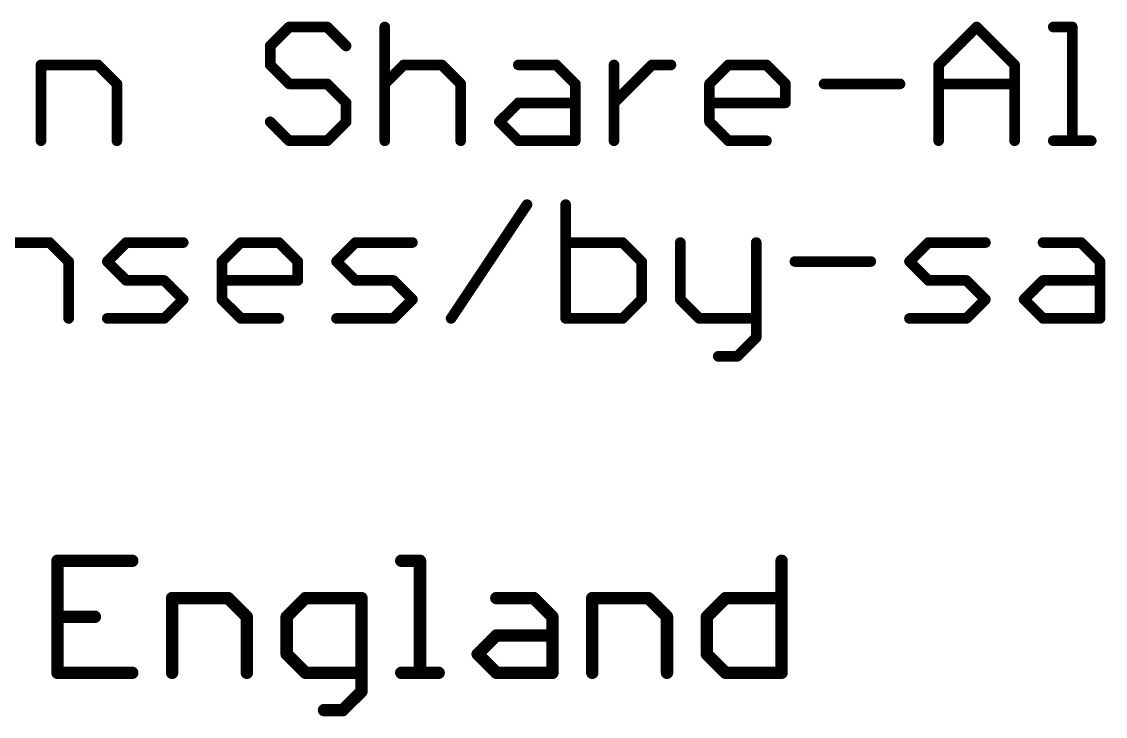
# Model space of a CAD drawing. Extents: x -42 to 65, y -11 to 21.
# Drawn here: x 27.47 to 42.95, y -10.69 to -0.76 of the extents above; entities that cross this region are included whole.
import ezdxf

# ---------------------------------------------------------------- set-up
doc = ezdxf.new("R2010")
doc.units = 0
doc.layers.add('51', color=53, linetype='CONTINUOUS')

msp = doc.modelspace()

# ---------------------------------------------------------------- linework, layer by layer
at = {"layer": '51'}
for points, const_width in [([(31.2908, -0.8368), (31.0197, -1.108)], 0.1524), ([(31.8331, -0.8368), (31.2908, -0.8368)], 0.1524), ([(32.1043, -1.108), (31.8331, -0.8368)], 0.1524), ([(32.6568, -0.8368), (32.6568, -2.4638)], 0.1524), ([(40.5697, -1.3791), (41.1121, -0.8368)], 0.1524), ([(41.1121, -0.8368), (41.6544, -1.3791)], 0.1524), ([(42.2069, -0.8368), (42.4781, -0.8368)], 0.1524), ([(42.4781, -0.8368), (42.4781, -2.4638)], 0.1524), ([(31.0197, -1.108), (31.0197, -1.3791)], 0.1524), ([(27.7453, -2.4638), (27.7453, -1.3791)], 0.1524), ([(27.7453, -1.3791), (28.5588, -1.3791)], 0.1524), ([(28.5588, -1.3791), (28.83, -1.6503)], 0.1524), ([(31.0197, -1.3791), (31.2908, -1.6503)], 0.1524), ([(32.6568, -1.6503), (32.928, -1.3791)], 0.1524), ([(32.928, -1.3791), (33.4703, -1.3791)], 0.1524), ([(33.4703, -1.3791), (33.7415, -1.6503)], 0.1524), ([(34.5651, -1.3791), (35.1075, -1.3791)], 0.1524), ([(35.1075, -1.3791), (35.3786, -1.6503)], 0.1524), ([(35.9311, -2.4638), (35.9311, -1.3791)], 0.1524), ([(35.9311, -1.9215), (36.4734, -1.3791)], 0.1524), ([(36.4734, -1.3791), (36.7446, -1.3791)], 0.1524), ([(37.2954, -1.6503), (37.5666, -1.3791)], 0.1524), ([(37.5666, -1.3791), (38.1089, -1.3791)], 0.1524), ([(38.1089, -1.3791), (38.3801, -1.6503)], 0.1524), ([(40.5697, -2.4638), (40.5697, -1.3791)], 0.1524), ([(41.6544, -1.3791), (41.6544, -2.4638)], 0.1524), ([(28.83, -1.6503), (28.83, -2.4638)], 0.1524), ([(31.2908, -1.6503), (31.8331, -1.6503)], 0.1524), ([(31.8331, -1.6503), (32.1043, -1.9215)], 0.1524), ([(33.7415, -1.6503), (33.7415, -2.4638)], 0.1524), ([(35.3786, -1.6503), (35.3786, -2.4638)], 0.1524), ([(37.2954, -2.1926), (37.2954, -1.6503)], 0.1524), ([(38.3801, -1.6503), (38.3801, -1.9215)], 0.1524), ([(38.9326, -1.6503), (40.0172, -1.6503)], 0.1524), ([(40.5697, -1.6503), (41.6544, -1.6503)], 0.1524), ([(32.1043, -1.9215), (32.1043, -2.1926)], 0.1524), ([(34.294, -2.1926), (34.5651, -1.9215)], 0.1524), ([(34.5651, -1.9215), (35.3786, -1.9215)], 0.1524), ([(38.3801, -1.9215), (37.2954, -1.9215)], 0.1524), ([(31.2908, -2.4638), (31.0197, -2.1926)], 0.1524), ([(32.1043, -2.1926), (31.8331, -2.4638)], 0.1524), ([(34.5651, -2.4638), (34.294, -2.1926)], 0.1524), ([(37.5666, -2.4638), (37.2954, -2.1926)], 0.1524), ([(31.8331, -2.4638), (31.2908, -2.4638)], 0.1524), ([(35.3786, -2.4638), (34.5651, -2.4638)], 0.1524), ([(38.1089, -2.4638), (37.5666, -2.4638)], 0.1524), ([(42.2069, -2.4638), (42.7492, -2.4638)], 0.1524), ([(33.6038, -5.0038), (34.6885, -3.3768)], 0.1524), ([(35.241, -3.3768), (35.241, -5.0038)], 0.1524), ([(27.0552, -3.9191), (27.8687, -3.9191)], 0.1524), ([(27.8687, -3.9191), (28.1398, -4.1903)], 0.1524), ([(28.6923, -4.1903), (28.9635, -3.9191)], 0.1524), ([(28.9635, -3.9191), (29.777, -3.9191)], 0.1524), ([(30.3295, -4.1903), (30.6006, -3.9191)], 0.1524), ([(30.6006, -3.9191), (31.143, -3.9191)], 0.1524), ([(31.143, -3.9191), (31.4141, -4.1903)], 0.1524), ([(31.9666, -4.1903), (32.2378, -3.9191)], 0.1524), ([(32.2378, -3.9191), (33.0513, -3.9191)], 0.1524), ([(36.0544, -3.9191), (35.241, -3.9191)], 0.1524), ([(36.3256, -4.1903), (36.0544, -3.9191)], 0.1524), ([(36.8781, -3.9191), (36.8781, -4.7326)], 0.1524), ([(37.9628, -3.9191), (37.9628, -5.275)], 0.1524), ([(40.1524, -4.1903), (40.4236, -3.9191)], 0.1524), ([(40.4236, -3.9191), (41.2371, -3.9191)], 0.1524), ([(42.0607, -3.9191), (42.6031, -3.9191)], 0.1524), ([(42.6031, -3.9191), (42.8742, -4.1903)], 0.1524), ([(28.1398, -4.1903), (28.1398, -5.0038)], 0.1524), ([(28.9635, -4.4615), (28.6923, -4.1903)], 0.1524), ([(30.3295, -4.7326), (30.3295, -4.1903)], 0.1524), ([(31.4141, -4.1903), (31.4141, -4.4615)], 0.1524), ([(32.2378, -4.4615), (31.9666, -4.1903)], 0.1524), ([(36.3256, -4.7326), (36.3256, -4.1903)], 0.1524), ([(38.5153, -4.1903), (39.5999, -4.1903)], 0.1524), ([(40.4236, -4.4615), (40.1524, -4.1903)], 0.1524), ([(42.8742, -4.1903), (42.8742, -5.0038)], 0.1524), ([(29.5058, -4.4615), (28.9635, -4.4615)], 0.1524), ([(29.777, -4.7326), (29.5058, -4.4615)], 0.1524), ([(31.4141, -4.4615), (30.3295, -4.4615)], 0.1524), ([(32.7801, -4.4615), (32.2378, -4.4615)], 0.1524), ([(33.0513, -4.7326), (32.7801, -4.4615)], 0.1524), ([(40.9659, -4.4615), (40.4236, -4.4615)], 0.1524), ([(41.2371, -4.7326), (40.9659, -4.4615)], 0.1524), ([(41.7896, -4.7326), (42.0607, -4.4615)], 0.1524), ([(42.0607, -4.4615), (42.8742, -4.4615)], 0.1524), ([(29.5058, -5.0038), (29.777, -4.7326)], 0.1524), ([(30.6006, -5.0038), (30.3295, -4.7326)], 0.1524), ([(32.7801, -5.0038), (33.0513, -4.7326)], 0.1524), ([(36.0544, -5.0038), (36.3256, -4.7326)], 0.1524), ([(36.8781, -4.7326), (37.1493, -5.0038)], 0.1524), ([(40.9659, -5.0038), (41.2371, -4.7326)], 0.1524), ([(42.0607, -5.0038), (41.7896, -4.7326)], 0.1524), ([(28.6923, -5.0038), (29.5058, -5.0038)], 0.1524), ([(31.143, -5.0038), (30.6006, -5.0038)], 0.1524), ([(31.9666, -5.0038), (32.7801, -5.0038)], 0.1524), ([(35.241, -5.0038), (36.0544, -5.0038)], 0.1524), ([(37.1493, -5.0038), (37.9628, -5.0038)], 0.1524), ([(40.1524, -5.0038), (40.9659, -5.0038)], 0.1524), ([(42.8742, -5.0038), (42.0607, -5.0038)], 0.1524), ([(37.9628, -5.275), (37.6916, -5.5461)], 0.1524), ([(37.6916, -5.5461), (37.4204, -5.5461)], 0.1524), ([(29.0485, -8.4695), (27.9807, -8.4695)], 0.1778), ([(27.9807, -8.4695), (27.9807, -10.0711)], 0.1778), ([(32.8922, -8.4695), (33.1591, -8.4695)], 0.1778), ([(33.1591, -8.4695), (33.1591, -10.0711)], 0.1778), ([(38.3257, -8.4695), (38.3257, -10.0711)], 0.1778), ([(29.6179, -10.0711), (29.6179, -9.0034)], 0.1778), ([(29.6179, -9.0034), (30.4187, -9.0034)], 0.1778), ([(30.4187, -9.0034), (30.6856, -9.2703)], 0.1778), ([(31.522, -9.0034), (31.2551, -9.2703)], 0.1778), ([(32.3228, -9.0034), (31.522, -9.0034)], 0.1778), ([(32.3228, -10.338), (32.3228, -9.0034)], 0.1778), ([(34.2506, -9.0034), (34.7844, -9.0034)], 0.1778), ([(34.7844, -9.0034), (35.0514, -9.2703)], 0.1778), ([(35.6208, -10.0711), (35.6208, -9.0034)], 0.1778), ([(35.6208, -9.0034), (36.4216, -9.0034)], 0.1778), ([(36.4216, -9.0034), (36.6885, -9.2703)], 0.1778), ([(37.258, -9.2703), (37.5249, -9.0034)], 0.1778), ([(37.5249, -9.0034), (38.3257, -9.0034)], 0.1778), ([(27.9807, -9.2703), (28.5146, -9.2703)], 0.1778), ([(30.6856, -9.2703), (30.6856, -10.0711)], 0.1778), ([(31.2551, -9.2703), (31.2551, -9.8042)], 0.1778), ([(35.0514, -9.2703), (35.0514, -10.0711)], 0.1778), ([(36.6885, -9.2703), (36.6885, -10.0711)], 0.1778), ([(37.258, -9.8042), (37.258, -9.2703)], 0.1778), ([(33.9837, -9.8042), (34.2506, -9.5372)], 0.1778), ([(34.2506, -9.5372), (35.0514, -9.5372)], 0.1778), ([(31.2551, -9.8042), (31.522, -10.0711)], 0.1778), ([(34.2506, -10.0711), (33.9837, -9.8042)], 0.1778), ([(37.5249, -10.0711), (37.258, -9.8042)], 0.1778), ([(27.9807, -10.0711), (29.0485, -10.0711)], 0.1778), ([(31.522, -10.0711), (32.3228, -10.0711)], 0.1778), ([(32.8922, -10.0711), (33.4261, -10.0711)], 0.1778), ([(35.0514, -10.0711), (34.2506, -10.0711)], 0.1778), ([(38.3257, -10.0711), (37.5249, -10.0711)], 0.1778), ([(32.0558, -10.605), (32.3228, -10.338)], 0.1778), ([(31.7889, -10.605), (32.0558, -10.605)], 0.1778)]:
    msp.add_lwpolyline(points, dxfattribs=dict(at, const_width=const_width))
for points, const_width in [([(31.2908, -0.7987, 1), (31.2908, -0.8749)], 0.0762), ([(31.3178, -0.8638, 1), (31.2639, -0.8099)], 0.0762), ([(31.8601, -0.8099, 1), (31.8062, -0.8638)], 0.0762), ([(31.8331, -0.8749, 1), (31.8331, -0.7987)], 0.0762), ([(32.6949, -0.8368, 1), (32.6187, -0.8368)], 0.0762), ([(41.139, -0.8099, 1), (41.0851, -0.8638)], 0.0762), ([(41.139, -0.8638, 1), (41.0851, -0.8099)], 0.0762), ([(42.2069, -0.7987, 1), (42.2069, -0.8749)], 0.0762), ([(42.5162, -0.8368, 1), (42.44, -0.8368)], 0.0762), ([(42.4781, -0.8749, 1), (42.4781, -0.7987)], 0.0762), ([(30.9927, -1.081, 1), (31.0466, -1.1349)], 0.0762), ([(31.0578, -1.108, 1), (30.9816, -1.108)], 0.0762), ([(32.0774, -1.1349, 1), (32.1313, -1.081)], 0.0762), ([(27.7834, -1.3791, 1), (27.7072, -1.3791)], 0.0762), ([(27.7453, -1.341, 1), (27.7453, -1.4172)], 0.0762), ([(28.5858, -1.3522, 1), (28.5319, -1.4061)], 0.0762), ([(28.5588, -1.4172, 1), (28.5588, -1.341)], 0.0762), ([(31.0466, -1.3522, 1), (30.9927, -1.4061)], 0.0762), ([(30.9816, -1.3791, 1), (31.0578, -1.3791)], 0.0762), ([(32.928, -1.341, 1), (32.928, -1.4172)], 0.0762), ([(32.9549, -1.4061, 1), (32.901, -1.3522)], 0.0762), ([(33.4972, -1.3522, 1), (33.4434, -1.4061)], 0.0762), ([(33.4703, -1.4172, 1), (33.4703, -1.341)], 0.0762), ([(34.5651, -1.341, 1), (34.5651, -1.4172)], 0.0762), ([(35.1344, -1.3522, 1), (35.0805, -1.4061)], 0.0762), ([(35.1075, -1.4172, 1), (35.1075, -1.341)], 0.0762), ([(35.9692, -1.3791, 1), (35.893, -1.3791)], 0.0762), ([(36.4734, -1.341, 1), (36.4734, -1.4172)], 0.0762), ([(36.5004, -1.4061, 1), (36.4465, -1.3522)], 0.0762), ([(36.7446, -1.4172, 1), (36.7446, -1.341)], 0.0762), ([(37.5666, -1.341, 1), (37.5666, -1.4172)], 0.0762), ([(37.5935, -1.4061, 1), (37.5396, -1.3522)], 0.0762), ([(38.1359, -1.3522, 1), (38.082, -1.4061)], 0.0762), ([(38.1089, -1.4172, 1), (38.1089, -1.341)], 0.0762), ([(40.6078, -1.3791, 1), (40.5316, -1.3791)], 0.0762), ([(40.5428, -1.3522, 1), (40.5967, -1.4061)], 0.0762), ([(41.6925, -1.3791, 1), (41.6163, -1.3791)], 0.0762), ([(41.6274, -1.4061, 1), (41.6813, -1.3522)], 0.0762), ([(28.8681, -1.6503, 1), (28.7919, -1.6503)], 0.0762), ([(28.8031, -1.6772, 1), (28.8569, -1.6234)], 0.0762), ([(31.2908, -1.6122, 1), (31.2908, -1.6884)], 0.0762), ([(31.2639, -1.6772, 1), (31.3178, -1.6234)], 0.0762), ([(31.8601, -1.6234, 1), (31.8062, -1.6772)], 0.0762), ([(31.8331, -1.6884, 1), (31.8331, -1.6122)], 0.0762), ([(32.6299, -1.6234, 1), (32.6838, -1.6772)], 0.0762), ([(33.7796, -1.6503, 1), (33.7034, -1.6503)], 0.0762), ([(33.7145, -1.6772, 1), (33.7684, -1.6234)], 0.0762), ([(35.4167, -1.6503, 1), (35.3405, -1.6503)], 0.0762), ([(35.3517, -1.6772, 1), (35.4056, -1.6234)], 0.0762), ([(37.3335, -1.6503, 1), (37.2573, -1.6503)], 0.0762), ([(37.2685, -1.6234, 1), (37.3224, -1.6772)], 0.0762), ([(38.4182, -1.6503, 1), (38.342, -1.6503)], 0.0762), ([(38.3531, -1.6772, 1), (38.407, -1.6234)], 0.0762), ([(38.9326, -1.6122, 1), (38.9326, -1.6884)], 0.0762), ([(40.0172, -1.6884, 1), (40.0172, -1.6122)], 0.0762), ([(40.5697, -1.6122, 1), (40.5697, -1.6884)], 0.0762), ([(41.6544, -1.6884, 1), (41.6544, -1.6122)], 0.0762), ([(32.1424, -1.9215, 1), (32.0662, -1.9215)], 0.0762), ([(32.0774, -1.9484, 1), (32.1313, -1.8945)], 0.0762), ([(34.5651, -1.8834, 1), (34.5651, -1.9596)], 0.0762), ([(34.5921, -1.9484, 1), (34.5382, -1.8945)], 0.0762), ([(35.3786, -1.9596, 1), (35.3786, -1.8834)], 0.0762), ([(35.9042, -1.8945, 1), (35.9581, -1.9484)], 0.0762), ([(37.2954, -1.8834, 1), (37.2954, -1.9596)], 0.0762), ([(38.3801, -1.9596, 1), (38.3801, -1.8834)], 0.0762), ([(38.342, -1.9215, 1), (38.4182, -1.9215)], 0.0762), ([(31.0466, -2.1657, 1), (30.9927, -2.2196)], 0.0762), ([(32.0662, -2.1926, 1), (32.1424, -2.1926)], 0.0762), ([(32.1313, -2.2196, 1), (32.0774, -2.1657)], 0.0762), ([(34.3209, -2.1657, 1), (34.267, -2.2196)], 0.0762), ([(34.267, -2.1657, 1), (34.3209, -2.2196)], 0.0762), ([(37.3224, -2.1657, 1), (37.2685, -2.2196)], 0.0762), ([(37.2573, -2.1926, 1), (37.3335, -2.1926)], 0.0762), ([(27.7072, -2.4638, 1), (27.7834, -2.4638)], 0.0762), ([(28.7919, -2.4638, 1), (28.8681, -2.4638)], 0.0762), ([(31.2908, -2.4257, 1), (31.2908, -2.5019)], 0.0762), ([(31.2639, -2.4907, 1), (31.3178, -2.4369)], 0.0762), ([(31.8062, -2.4369, 1), (31.8601, -2.4907)], 0.0762), ([(31.8331, -2.5019, 1), (31.8331, -2.4257)], 0.0762), ([(32.6187, -2.4638, 1), (32.6949, -2.4638)], 0.0762), ([(33.7034, -2.4638, 1), (33.7796, -2.4638)], 0.0762), ([(34.5651, -2.4257, 1), (34.5651, -2.5019)], 0.0762), ([(34.5382, -2.4907, 1), (34.5921, -2.4369)], 0.0762), ([(35.3405, -2.4638, 1), (35.4167, -2.4638)], 0.0762), ([(35.3786, -2.5019, 1), (35.3786, -2.4257)], 0.0762), ([(35.893, -2.4638, 1), (35.9692, -2.4638)], 0.0762), ([(37.5666, -2.4257, 1), (37.5666, -2.5019)], 0.0762), ([(37.5396, -2.4907, 1), (37.5935, -2.4369)], 0.0762), ([(38.1089, -2.5019, 1), (38.1089, -2.4257)], 0.0762), ([(40.5316, -2.4638, 1), (40.6078, -2.4638)], 0.0762), ([(41.6163, -2.4638, 1), (41.6925, -2.4638)], 0.0762), ([(42.2069, -2.4257, 1), (42.2069, -2.5019)], 0.0762), ([(42.44, -2.4638, 1), (42.5162, -2.4638)], 0.0762), ([(42.7492, -2.5019, 1), (42.7492, -2.4257)], 0.0762), ([(34.7202, -3.3979, 1), (34.6568, -3.3557)], 0.0762), ([(35.2791, -3.3768, 1), (35.2029, -3.3768)], 0.0762), ([(27.8956, -3.8922, 1), (27.8417, -3.9461)], 0.0762), ([(27.8687, -3.9572, 1), (27.8687, -3.881)], 0.0762), ([(28.9635, -3.881, 1), (28.9635, -3.9572)], 0.0762), ([(28.9904, -3.9461, 1), (28.9365, -3.8922)], 0.0762), ([(29.777, -3.9572, 1), (29.777, -3.881)], 0.0762), ([(30.6006, -3.881, 1), (30.6006, -3.9572)], 0.0762), ([(30.6276, -3.9461, 1), (30.5737, -3.8922)], 0.0762), ([(31.1699, -3.8922, 1), (31.116, -3.9461)], 0.0762), ([(31.143, -3.9572, 1), (31.143, -3.881)], 0.0762), ([(32.2378, -3.881, 1), (32.2378, -3.9572)], 0.0762), ([(32.2647, -3.9461, 1), (32.2109, -3.8922)], 0.0762), ([(33.0513, -3.9572, 1), (33.0513, -3.881)], 0.0762), ([(35.241, -3.881, 1), (35.241, -3.9572)], 0.0762), ([(36.0814, -3.8922, 1), (36.0275, -3.9461)], 0.0762), ([(36.0544, -3.9572, 1), (36.0544, -3.881)], 0.0762), ([(36.9162, -3.9191, 1), (36.84, -3.9191)], 0.0762), ([(38.0009, -3.9191, 1), (37.9247, -3.9191)], 0.0762), ([(40.4236, -3.881, 1), (40.4236, -3.9572)], 0.0762), ([(40.4505, -3.9461, 1), (40.3966, -3.8922)], 0.0762), ([(41.2371, -3.9572, 1), (41.2371, -3.881)], 0.0762), ([(42.0607, -3.881, 1), (42.0607, -3.9572)], 0.0762), ([(42.63, -3.8922, 1), (42.5761, -3.9461)], 0.0762), ([(42.6031, -3.9572, 1), (42.6031, -3.881)], 0.0762), ([(28.1779, -4.1903, 1), (28.1017, -4.1903)], 0.0762), ([(28.1129, -4.2172, 1), (28.1668, -4.1634)], 0.0762), ([(28.7193, -4.1634, 1), (28.6654, -4.2172)], 0.0762), ([(28.6654, -4.1634, 1), (28.7193, -4.2172)], 0.0762), ([(30.3676, -4.1903, 1), (30.2914, -4.1903)], 0.0762), ([(30.3025, -4.1634, 1), (30.3564, -4.2172)], 0.0762), ([(31.4522, -4.1903, 1), (31.376, -4.1903)], 0.0762), ([(31.3872, -4.2172, 1), (31.4411, -4.1634)], 0.0762), ([(31.9936, -4.1634, 1), (31.9397, -4.2172)], 0.0762), ([(31.9397, -4.1634, 1), (31.9936, -4.2172)], 0.0762), ([(36.3637, -4.1903, 1), (36.2875, -4.1903)], 0.0762), ([(36.2987, -4.2172, 1), (36.3526, -4.1634)], 0.0762), ([(38.5153, -4.1522, 1), (38.5153, -4.2284)], 0.0762), ([(39.5999, -4.2284, 1), (39.5999, -4.1522)], 0.0762), ([(40.1794, -4.1634, 1), (40.1255, -4.2172)], 0.0762), ([(40.1255, -4.1634, 1), (40.1794, -4.2172)], 0.0762), ([(42.9123, -4.1903, 1), (42.8361, -4.1903)], 0.0762), ([(42.8473, -4.2172, 1), (42.9012, -4.1634)], 0.0762), ([(28.9635, -4.4234, 1), (28.9635, -4.4996)], 0.0762), ([(28.9365, -4.4884, 1), (28.9904, -4.4345)], 0.0762), ([(29.5328, -4.4345, 1), (29.4789, -4.4884)], 0.0762), ([(29.5058, -4.4996, 1), (29.5058, -4.4234)], 0.0762), ([(30.3295, -4.4234, 1), (30.3295, -4.4996)], 0.0762), ([(31.376, -4.4615, 1), (31.4522, -4.4615)], 0.0762), ([(31.4141, -4.4996, 1), (31.4141, -4.4234)], 0.0762), ([(32.2378, -4.4234, 1), (32.2378, -4.4996)], 0.0762), ([(32.2109, -4.4884, 1), (32.2647, -4.4345)], 0.0762), ([(32.8071, -4.4345, 1), (32.7532, -4.4884)], 0.0762), ([(32.7801, -4.4996, 1), (32.7801, -4.4234)], 0.0762), ([(40.4236, -4.4234, 1), (40.4236, -4.4996)], 0.0762), ([(40.3966, -4.4884, 1), (40.4505, -4.4345)], 0.0762), ([(40.9929, -4.4345, 1), (40.939, -4.4884)], 0.0762), ([(40.9659, -4.4996, 1), (40.9659, -4.4234)], 0.0762), ([(42.0607, -4.4234, 1), (42.0607, -4.4996)], 0.0762), ([(42.0877, -4.4884, 1), (42.0338, -4.4345)], 0.0762), ([(42.8742, -4.4996, 1), (42.8742, -4.4234)], 0.0762), ([(29.8039, -4.7596, 1), (29.75, -4.7057)], 0.0762), ([(29.75, -4.7596, 1), (29.8039, -4.7057)], 0.0762), ([(30.3564, -4.7057, 1), (30.3025, -4.7596)], 0.0762), ([(30.2914, -4.7326, 1), (30.3676, -4.7326)], 0.0762), ([(33.0782, -4.7596, 1), (33.0244, -4.7057)], 0.0762), ([(33.0244, -4.7596, 1), (33.0782, -4.7057)], 0.0762), ([(36.2875, -4.7326, 1), (36.3637, -4.7326)], 0.0762), ([(36.3525, -4.7596, 1), (36.2987, -4.7057)], 0.0762), ([(36.905, -4.7057, 1), (36.8512, -4.7596)], 0.0762), ([(36.84, -4.7326, 1), (36.9162, -4.7326)], 0.0762), ([(41.264, -4.7596, 1), (41.2101, -4.7057)], 0.0762), ([(41.2101, -4.7596, 1), (41.264, -4.7057)], 0.0762), ([(41.8165, -4.7057, 1), (41.7626, -4.7596)], 0.0762), ([(41.7626, -4.7057, 1), (41.8165, -4.7596)], 0.0762), ([(28.6923, -4.9657, 1), (28.6923, -5.0419)], 0.0762), ([(29.4789, -4.9769, 1), (29.5328, -5.0307)], 0.0762), ([(29.5058, -5.0419, 1), (29.5058, -4.9657)], 0.0762), ([(30.6006, -4.9657, 1), (30.6006, -5.0419)], 0.0762), ([(30.5737, -5.0307, 1), (30.6276, -4.9769)], 0.0762), ([(31.143, -5.0419, 1), (31.143, -4.9657)], 0.0762), ([(31.9666, -4.9657, 1), (31.9666, -5.0419)], 0.0762), ([(32.7532, -4.9769, 1), (32.8071, -5.0307)], 0.0762), ([(32.7801, -5.0419, 1), (32.7801, -4.9657)], 0.0762), ([(33.5721, -4.9827, 1), (33.6355, -5.0249)], 0.0762), ([(35.241, -4.9657, 1), (35.241, -5.0419)], 0.0762), ([(36.0275, -4.9769, 1), (36.0814, -5.0307)], 0.0762), ([(36.0544, -5.0419, 1), (36.0544, -4.9657)], 0.0762), ([(37.1493, -4.9657, 1), (37.1493, -5.0419)], 0.0762), ([(37.1223, -5.0307, 1), (37.1762, -4.9769)], 0.0762), ([(37.9628, -5.0419, 1), (37.9628, -4.9657)], 0.0762), ([(40.1524, -4.9657, 1), (40.1524, -5.0419)], 0.0762), ([(40.939, -4.9769, 1), (40.9929, -5.0307)], 0.0762), ([(40.9659, -5.0419, 1), (40.9659, -4.9657)], 0.0762), ([(42.0607, -4.9657, 1), (42.0607, -5.0419)], 0.0762), ([(42.0338, -5.0307, 1), (42.0877, -4.9769)], 0.0762), ([(42.8742, -5.0419, 1), (42.8742, -4.9657)], 0.0762), ([(28.1017, -5.0038, 1), (28.1779, -5.0038)], 0.0762), ([(35.2029, -5.0038, 1), (35.2791, -5.0038)], 0.0762), ([(42.8361, -5.0038, 1), (42.9123, -5.0038)], 0.0762), ([(37.9247, -5.275, 1), (38.0009, -5.275)], 0.0762), ([(37.9897, -5.3019, 1), (37.9358, -5.248)], 0.0762), ([(37.4204, -5.508, 1), (37.4204, -5.5842)], 0.0762), ([(37.6647, -5.5192, 1), (37.7185, -5.5731)], 0.0762), ([(37.6916, -5.5842, 1), (37.6916, -5.508)], 0.0762), ([(28.0252, -8.4695, 1), (27.9363, -8.4695)], 0.0889), ([(27.9807, -8.4251, 1), (27.9807, -8.514)], 0.0889), ([(29.0485, -8.514, 1), (29.0485, -8.4251)], 0.0889), ([(32.8922, -8.4251, 1), (32.8922, -8.514)], 0.0889), ([(33.2036, -8.4695, 1), (33.1147, -8.4695)], 0.0889), ([(33.1591, -8.514, 1), (33.1591, -8.4251)], 0.0889), ([(38.3701, -8.4695, 1), (38.2812, -8.4695)], 0.0889), ([(29.6624, -9.0034, 1), (29.5735, -9.0034)], 0.0889), ([(29.6179, -8.9589, 1), (29.6179, -9.0478)], 0.0889), ([(30.4501, -8.972, 1), (30.3873, -9.0348)], 0.0889), ([(30.4187, -9.0478, 1), (30.4187, -8.9589)], 0.0889), ([(31.522, -8.9589, 1), (31.522, -9.0478)], 0.0889), ([(31.5534, -9.0348, 1), (31.4906, -8.972)], 0.0889), ([(32.3672, -9.0034, 1), (32.2783, -9.0034)], 0.0889), ([(32.3228, -9.0478, 1), (32.3228, -8.9589)], 0.0889), ([(34.2506, -8.9589, 1), (34.2506, -9.0478)], 0.0889), ([(34.8159, -8.972, 1), (34.753, -9.0348)], 0.0889), ([(34.7844, -9.0478, 1), (34.7844, -8.9589)], 0.0889), ([(35.6208, -8.9589, 1), (35.6208, -9.0478)], 0.0889), ([(35.6653, -9.0034, 1), (35.5764, -9.0034)], 0.0889), ([(36.453, -8.972, 1), (36.3902, -9.0348)], 0.0889), ([(36.4216, -9.0478, 1), (36.4216, -8.9589)], 0.0889), ([(37.5249, -8.9589, 1), (37.5249, -9.0478)], 0.0889), ([(37.5563, -9.0348, 1), (37.4935, -8.972)], 0.0889), ([(38.3257, -9.0478, 1), (38.3257, -8.9589)], 0.0889), ([(27.9807, -9.2259, 1), (27.9807, -9.3148)], 0.0889), ([(28.5146, -9.3148, 1), (28.5146, -9.2259)], 0.0889), ([(30.7301, -9.2703, 1), (30.6412, -9.2703)], 0.0889), ([(30.6542, -9.3017, 1), (30.717, -9.2389)], 0.0889), ([(31.2995, -9.2703, 1), (31.2106, -9.2703)], 0.0889), ([(31.2236, -9.2389, 1), (31.2865, -9.3017)], 0.0889), ([(35.0958, -9.2703, 1), (35.0069, -9.2703)], 0.0889), ([(35.0199, -9.3017, 1), (35.0828, -9.2389)], 0.0889), ([(36.733, -9.2703, 1), (36.6441, -9.2703)], 0.0889), ([(36.6571, -9.3017, 1), (36.7199, -9.2389)], 0.0889), ([(37.3024, -9.2703, 1), (37.2135, -9.2703)], 0.0889), ([(37.2265, -9.2389, 1), (37.2894, -9.3017)], 0.0889), ([(34.2506, -9.4928, 1), (34.2506, -9.5817)], 0.0889), ([(34.282, -9.5687, 1), (34.2191, -9.5058)], 0.0889), ([(35.0514, -9.5817, 1), (35.0514, -9.4928)], 0.0889), ([(31.2865, -9.7727, 1), (31.2236, -9.8356)], 0.0889), ([(34.0151, -9.7727, 1), (33.9522, -9.8356)], 0.0889), ([(33.9522, -9.7727, 1), (34.0151, -9.8356)], 0.0889), ([(37.2894, -9.7727, 1), (37.2265, -9.8356)], 0.0889), ([(31.2106, -9.8042, 1), (31.2995, -9.8042)], 0.0889), ([(37.2135, -9.8042, 1), (37.3024, -9.8042)], 0.0889), ([(27.9807, -10.0267, 1), (27.9807, -10.1156)], 0.0889), ([(27.9363, -10.0711, 1), (28.0252, -10.0711)], 0.0889), ([(29.0485, -10.1156, 1), (29.0485, -10.0267)], 0.0889), ([(29.5735, -10.0711, 1), (29.6624, -10.0711)], 0.0889), ([(30.6412, -10.0711, 1), (30.7301, -10.0711)], 0.0889), ([(31.522, -10.0267, 1), (31.522, -10.1156)], 0.0889), ([(31.4906, -10.1025, 1), (31.5534, -10.0397)], 0.0889), ([(32.3228, -10.1156, 1), (32.3228, -10.0267)], 0.0889), ([(32.8922, -10.0267, 1), (32.8922, -10.1156)], 0.0889), ([(33.1147, -10.0711, 1), (33.2036, -10.0711)], 0.0889), ([(33.4261, -10.1156, 1), (33.4261, -10.0267)], 0.0889), ([(34.2506, -10.0267, 1), (34.2506, -10.1156)], 0.0889), ([(34.2191, -10.1025, 1), (34.282, -10.0397)], 0.0889), ([(35.0069, -10.0711, 1), (35.0958, -10.0711)], 0.0889), ([(35.0514, -10.1156, 1), (35.0514, -10.0267)], 0.0889), ([(35.5764, -10.0711, 1), (35.6653, -10.0711)], 0.0889), ([(36.6441, -10.0711, 1), (36.733, -10.0711)], 0.0889), ([(37.5249, -10.0267, 1), (37.5249, -10.1156)], 0.0889), ([(37.4935, -10.1025, 1), (37.5563, -10.0397)], 0.0889), ([(38.2812, -10.0711, 1), (38.3701, -10.0711)], 0.0889), ([(38.3257, -10.1156, 1), (38.3257, -10.0267)], 0.0889), ([(32.2783, -10.338, 1), (32.3672, -10.338)], 0.0889), ([(32.3542, -10.3695, 1), (32.2913, -10.3066)], 0.0889), ([(31.7889, -10.5605, 1), (31.7889, -10.6494)], 0.0889), ([(32.0558, -10.6494, 1), (32.0558, -10.5605)], 0.0889), ([(32.0244, -10.5735, 1), (32.0873, -10.6364)], 0.0889)]:
    msp.add_lwpolyline(points, format="xyb", dxfattribs=dict(at, const_width=const_width))

doc.saveas('drawing.dxf')
